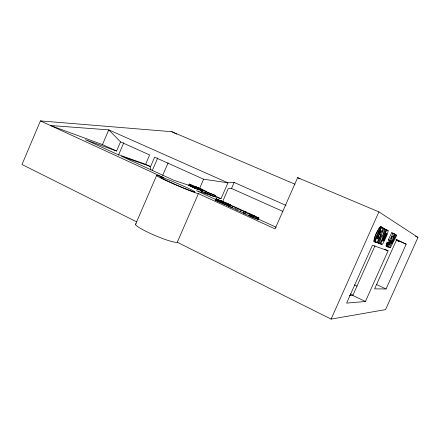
<?xml version="1.0" encoding="UTF-8"?>
<svg xmlns="http://www.w3.org/2000/svg" width="440" height="440" viewBox="0 0 440 440"><rect width="100%" height="100%" fill="white"/><g stroke="black" fill="none" stroke-linecap="round" stroke-linejoin="round"><path stroke-width="0.66" d="M380.749 232.43C382.322 224.884 373.434 245.196 378.796 237.089L378.257 236.852L379.605 233.827L380.831 234.405L378.092 240.532L377.25 241.527L376.173 242.358L374.088 241.549C374.187 236.297 377.064 230.577 380.556 226.666L382.817 227.639L382.668 229.631L381.849 232.034L380.749 232.43L379.286 231.798M376.173 242.358L375.551 242.198C375.678 236.935 378.543 231.226 382.025 227.299L382.498 227.332M386.469 234.218L386.161 233.503L382.773 241.087L383.686 240.636L385.952 235.807L386.469 234.218L385.534 233.816M393.124 236.924L392.194 236.456L391.259 238.403L391.644 238.068C392.535 240.46 389.769 244.723 388.047 246.923L386.199 246.246L386.309 244.591L387.068 242.374L387.871 242.237L389.202 242.82C387.074 249.222 392.673 237.534 390 240.988L388.663 240.405L388.35 239.723L391.71 232.727L394.411 234.036L393.124 236.924L391.798 236.352M387.706 246.966L387.437 246.213L388.08 243.832L388.41 242.963L389.202 242.82M258.918 217.982L254.485 216.486L243.843 211.69L243.238 213.076L253.875 217.877L258.302 219.417L258.918 217.982L249.024 213.285L243.843 211.69M258.302 219.417L257.593 218.911M379.357 243.452L381.893 235.274L378.406 243.078L376.211 242.154L380.089 243.738L386.353 229.708L385.66 229.339L382.173 237.149L384.752 228.85L382.602 227.849L384.752 228.85M391.71 232.727L395.28 234.498L391.589 243.991L396.171 234.977L396.781 235.306L390.319 247.726L388.311 246.879L388.79 245.614M391.644 238.013L392.117 236.748M394.631 234.152L389.62 247.456L390.319 247.726M294.976 184.206L171.804 131.703L40.419 120.89L22 164.494L136.725 221.881M120.516 141.873L116.562 151.03L85.415 139.706L116.171 153.824L145.613 164.302L149.633 154.946L120.516 141.873L108.768 129.871L50.463 125.51L102.482 144.601L108.768 129.871L227.953 182.815L234.13 182.446L286.039 205.398M118.426 155.232L123.805 142.681M135.647 224.12L156.635 175.423M162.673 175.395L168.107 162.805M202.097 189.426L194.909 186.379L199.518 188.584L198.985 189.811L195.894 188.667L188.771 185.367L189.299 184.096L202.097 189.426L201.57 190.641L197.307 188.843M188.903 185.46L189.299 184.096M189.167 185.609L189.706 184.371L189.437 184.228M189.585 185.818L190.119 184.586L189.706 184.371M190.174 186.104L190.707 184.866L190.119 184.586M190.949 186.472L191.483 185.235L190.707 184.866M191.934 186.923L192.472 185.686L191.483 185.235M193.391 187.583L193.924 186.346L192.472 185.686M194.062 187.88L194.601 186.643L193.924 186.346M194.706 188.161L195.239 186.923L199.518 188.584M195.894 188.667L196.433 187.429M196.983 189.107L197.516 187.869M197.89 189.459L198.424 188.227M198.55 189.695L199.084 188.463M198.847 189.788L199.381 188.556M198.985 189.811L199.496 188.535M177.309 242.187L198.396 193.617L275.066 228.916L297.622 177.628L378.895 211.877L418 237.38L385.567 309.611L331.084 319.11L177.254 242.242A22.798 2.838 22.9 0 1 152.059 234.223A22.798 2.838 22.9 0 1 136.208 223.878M200.36 190.24L200.893 189.013M201.448 191.268L201.988 190.025L203.264 189.954L206.811 191.576L205.431 191.411L215.248 195.426L214.709 196.653L201.448 191.268L202.736 191.174M152.405 170.214L157.762 157.889M199.678 188.276L203.632 179.196L227.953 182.815L220.996 198.743L196.531 190.707L215.804 199.551M205.205 192.99L205.75 191.741L215.248 195.426M229.268 206.184L215.826 200.382L215.512 200.151L216.128 198.759L229.977 204.6L230.637 204.996L230.241 205.893M215.611 200.239L216.271 198.776M215.826 200.382L216.535 198.841M216.161 200.569L216.755 199.21L216.128 198.759M216.618 200.805L217.212 199.447L216.755 199.21M217.212 201.102L217.806 199.738L217.212 199.447M217.948 201.454L218.543 200.096L217.806 199.738M218.84 201.872L219.434 200.508L218.543 200.096M219.868 202.351L220.468 200.987L219.434 200.508M221.265 201.922L221.661 201.025L230.637 204.996M221.595 203.137L222.189 201.773L220.468 200.987M222.332 202.34L228.201 188.711L231.512 188.458L282.92 211.431M223.174 203.841L223.773 202.477L222.189 201.773M231.512 188.458L234.13 182.446M224.862 204.578L225.462 203.209L229.856 204.831L220.077 200.552L221.661 201.025M226.914 205.458L227.513 204.089M243.832 212.834C238.354 211.365 233.789 208.082 228.443 206.278L229.042 204.903C235.263 206.36 240.444 209.963 246.389 212.075C240.157 210.65 234.993 207.004 229.042 204.903M232.1 207.961L232.705 206.586M235.087 208.874L235.681 207.515M236.847 210.139L237.452 208.758M240.559 211.844L241.164 210.463M249.139 215.793L249.75 214.401M250.305 216.321L250.916 214.929M251.664 216.926L252.274 215.534M252.747 217.399L253.358 216.007M253.875 217.877L254.485 216.486M254.964 218.317L255.574 216.931M255.937 218.697L256.548 217.311M256.828 219.021L257.433 217.635M257.659 219.28L258.264 217.899M258.082 219.186L258.682 217.816M258.077 219.389L258.676 218.014M331.084 319.11L378.895 211.877M379.825 234.069L380.655 232.205M349.415 295.581L352.82 295.449L375.018 245.74M377.652 242.787L384.049 228.47M386.848 229.977L380.606 243.941L381.986 244.365L383.163 243.216L387.502 234.02L388.135 230.824L385.435 229.367L387.915 230.549M388.108 250.789L372.444 245.24L346.605 303.122L365.42 301.488L388.108 250.789L384.445 249.167M386.084 288.97L406.164 244.184L396.721 239.509L374.622 288.871L386.084 288.97L376.591 284.548M390 240.988L389.692 240.312L393.052 233.305M215.512 200.151L216.332 200.305M386.199 246.246L386.925 246.191M380.952 243.562L380.336 243.766L379.198 243.32M198.396 193.617L198.358 193.633A22.864 1.067 23.3 0 1 167.646 181.258A22.864 1.067 23.3 0 1 163.543 177.601L163.966 177.766L40.419 120.89M219.769 201.938L221.298 202.829M248.947 215.419L250.63 215.924M243.887 213.274L245.834 213.857M228.443 206.278L231.462 207.213M192.274 186.472L173.459 180.114L121.434 156.239L150.568 166.568L150.816 169.934M216.832 200.47L217.404 200.673M253.033 217.25L251.867 216.81M192.121 186.527L190.427 185.906L192.819 187.028M204.892 192.654L214.709 196.653M377.933 242.825L381.733 244.376M388.311 246.879L389.021 247.154M415.481 236.308L418 237.38M380.556 226.666L382.817 227.639M380.292 226.798L381.766 227.431M386.353 229.708L384.236 228.723L384.934 229.097M380.006 227.029L381.486 227.667M388.135 230.824L386.513 229.944M379.621 227.458L381.101 228.096M395.28 234.498L393.305 233.58M396.781 235.306L394.861 234.416L395.483 234.746M379.203 228.003L380.683 228.641M378.763 228.668L380.243 229.306M378.29 229.455L379.77 230.093M380.188 230.285L381.167 230.703M380.171 230.676L381.145 231.099M385.556 233.514L386.491 233.921M380.034 231.253L381.007 231.677M377.795 230.34L379.275 230.984M385.445 234.201L386.381 234.608M385.281 234.718L386.21 235.125M377.289 231.319L378.774 231.963M395.929 239.745L406.164 244.184M396.38 240.169L398.899 241.257L396.512 240.097M384.555 235.202L385.952 235.807M391.166 238.068L392.051 238.447M376.772 232.392L378.252 233.035M378.625 233.404L380.831 234.405M384.67 236.247L385.605 236.654M376.244 233.547L377.724 234.19M384.23 237.259L385.16 237.666M222.607 203.418L224.757 204.287L223.223 203.583M389.889 239.993L390.775 240.378M388.35 239.723L389.692 240.312M389.802 240.444L390.687 240.829M375.76 234.663L377.24 235.306M390.434 241.555L389.109 240.977L388.674 242L390.005 242.578M383.576 238.678L384.511 239.085M377.278 236.423L378.796 237.089M375.326 235.719L376.8 236.363M383.103 239.63L384.032 240.037M194.601 186.643L195.239 186.923M223.773 202.477L225.462 203.209M374.941 236.72L376.415 237.369M376.728 237.809L378.186 238.447M387.068 242.374L388.41 242.963M388.652 243.183L389.538 243.568M382.486 240.598L383.422 241.005M374.605 237.666L376.084 238.31M386.743 243.249L388.08 243.832M374.33 238.53L375.804 239.173M386.491 243.969L387.827 244.558M386.309 244.591L387.646 245.179M374.121 239.289L375.595 239.938M386.172 245.152L387.508 245.74M373.978 239.948L375.452 240.592M386.106 245.63L387.437 246.213M373.901 240.504L375.37 241.148M386.111 245.993L387.442 246.576M386.722 246.34L388.047 246.923M381.057 243.958L381.986 244.365M373.89 240.955L375.359 241.599M373.956 241.302L375.419 241.951M374.088 241.549L375.755 242.341M251.246 216.546L249.359 215.699M203.632 179.196L154.655 157.201L150.568 166.568L145.613 164.302M227.716 205.37L228.855 205.876M194.288 187.649L194.75 187.858M189.42 185.581L195.646 188.337L195.316 188.128M201.988 190.025L205.75 191.741M102.482 144.601L116.562 151.03M201.267 189.728L202.499 190.295M214.83 195.927L220.996 198.743M199.172 189.547L201.57 190.641M258.077 218.955L276.106 227.233M225.132 204.287L228.674 205.915M354.519 284.933L357 286.11M197.357 188.941L198.963 189.767M350.339 293.904L352.814 295.086M352.82 295.449L365.42 301.488M171.804 131.703L176.677 134.057M297.622 177.628L299.998 178.954M381.348 227.007L381.469 227.475M254.777 216.167L248.996 213.873L254.777 216.167M166.089 180.263A18.794 0.88 23.3 0 0 194.507 191.983A18.794 0.88 23.3 0 0 172.271 181.302A18.794 0.88 23.3 0 0 166.089 180.263"/></g></svg>
